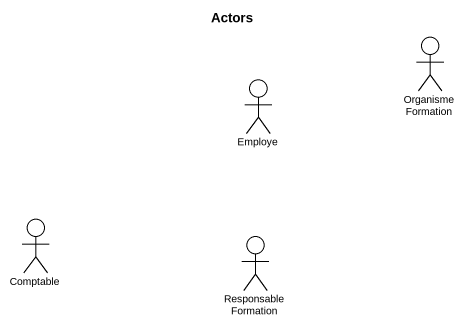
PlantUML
@startuml
title Actors
actor OrganismeFormation
actor Employe
actor Comptable
actor ResponsableFormation
@enduml
